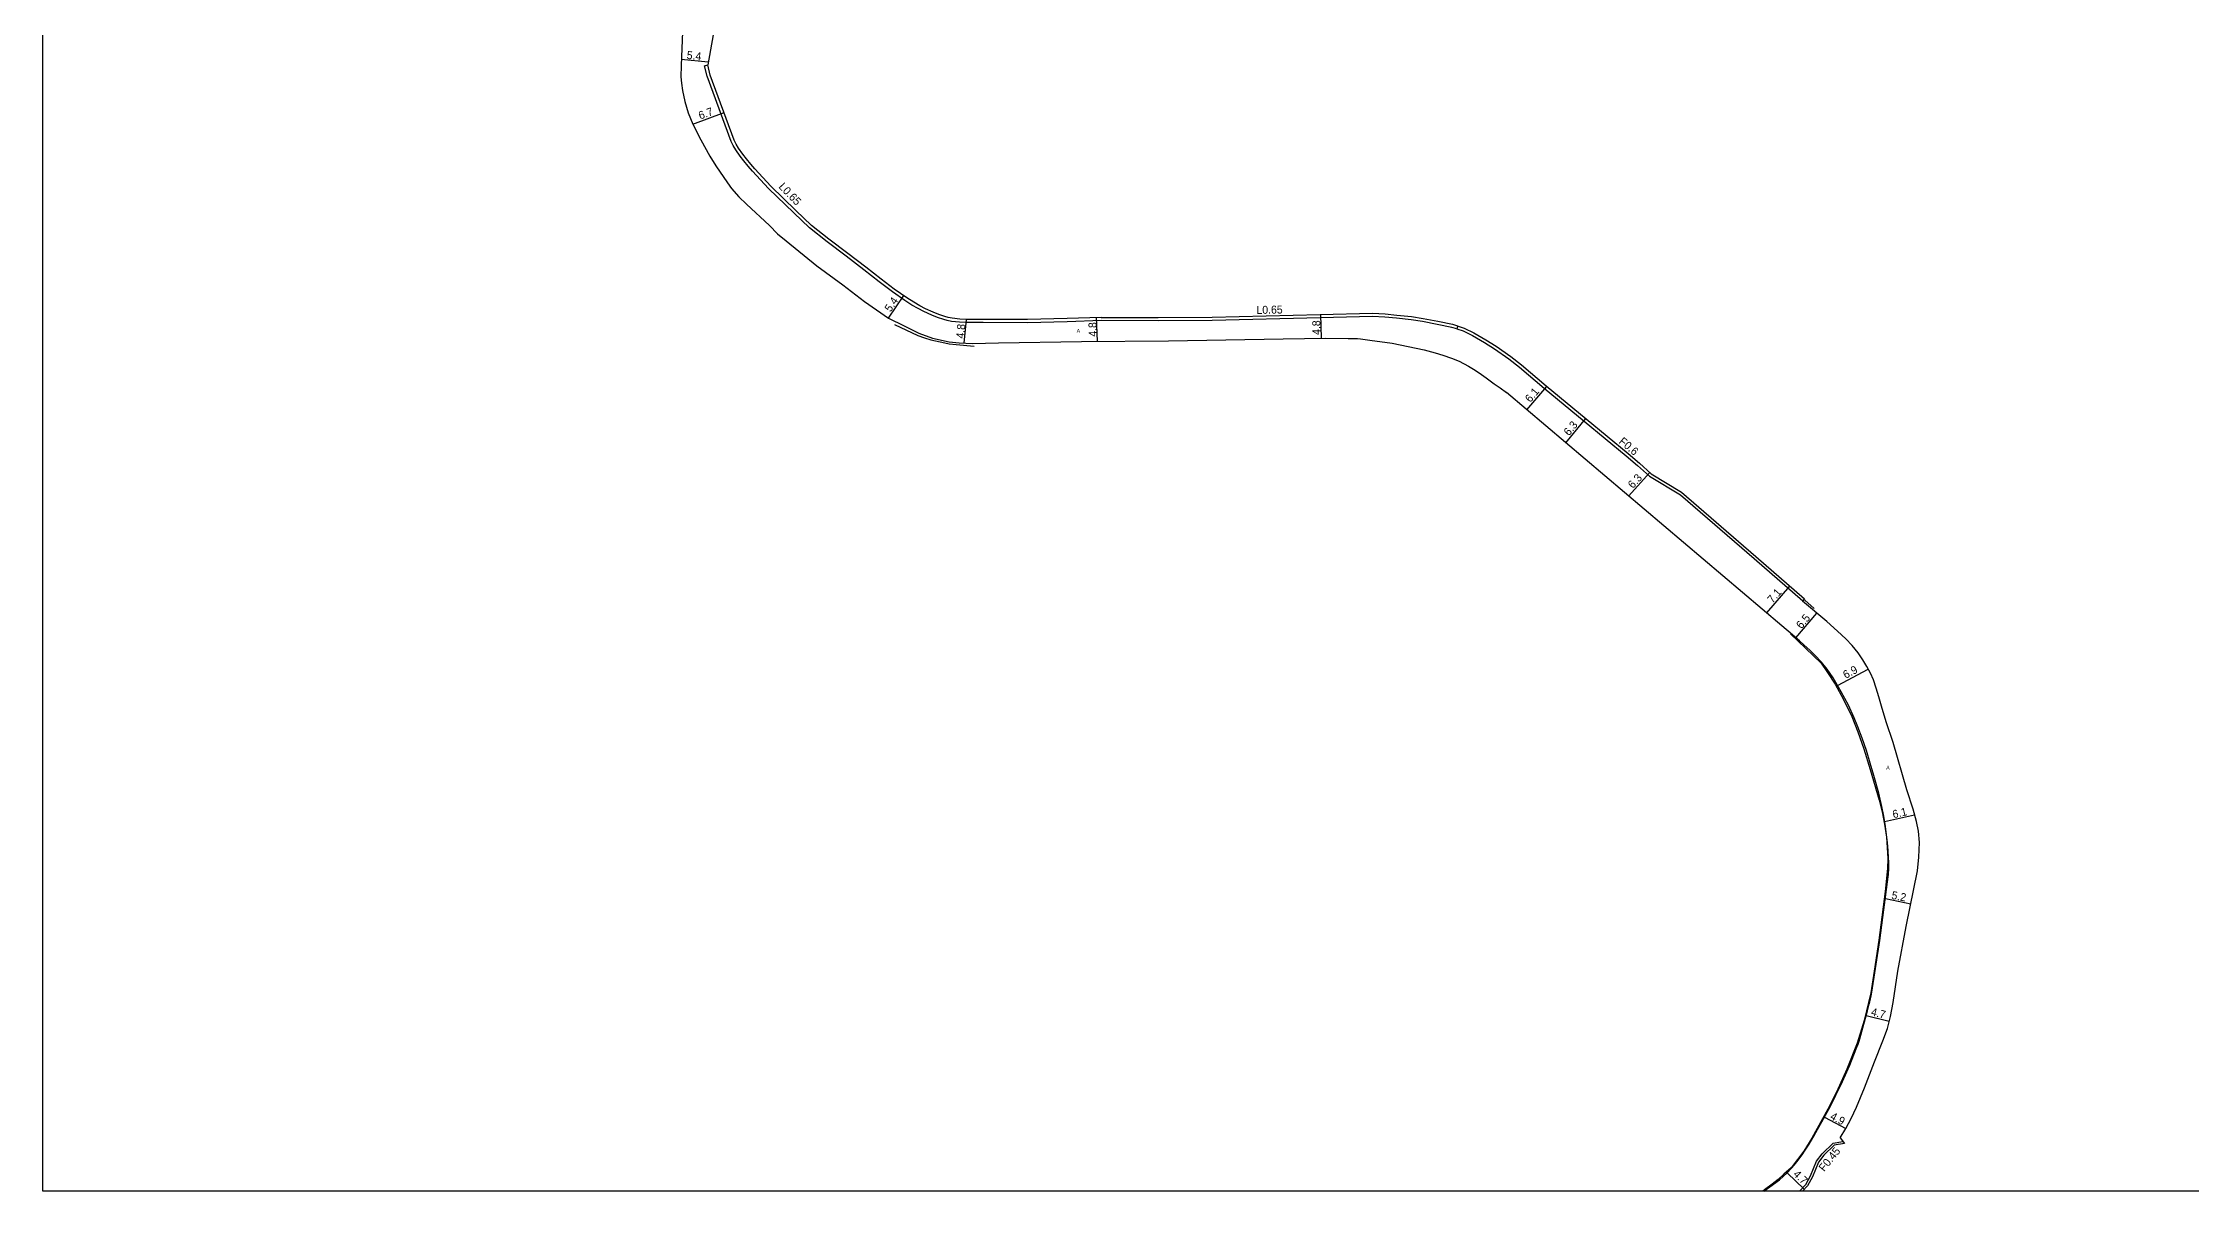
# Model space of a CAD drawing. Header units: metres. Extents: x -24000 to -20800, y -105000 to -102000.
# Drawn here: x -24000 to -23570.4, y -105000 to -104770.4 of the extents above; entities that cross this region are included whole.
import ezdxf

# ---------------------------------------------------------------- set-up
doc = ezdxf.new("R2010")
doc.units = ezdxf.units.M
doc.header["$LTSCALE"] = 2.5
for name, color, linetype in [('側溝・桝', 7, 'Continuous'), ('図郭', 7, 'Continuous'), ('幅員', 7, 'Continuous'), ('歩道・分離帯・安全施設', 7, 'Continuous'), ('舗装', 7, 'Continuous'), ('道路', 7, 'Continuous')]:
    doc.layers.add(name, color=color, linetype=linetype)
doc.styles.get("Standard").update_dxf_attribs({"font": ''})
doc.styles.add('YOKO_DECO', font='')
doc.styles.get('Standard').set_extended_font_data('@MS PGothic')
doc.styles.get('YOKO_DECO').set_extended_font_data('MS PGothic')

msp = doc.modelspace()

# ---------------------------------------------------------------- linework, layer by layer
at = {"layer": '側溝・桝'}
for points in [[(-23717.26, -104827.6), (-23718.26, -104827.32), (-23721.17, -104826.71), (-23724.11, -104826.17), (-23726.37, -104825.82), (-23729.29, -104825.49), (-23731.62, -104825.27), (-23734.13, -104825.14), (-23744.54, -104825.38), (-23766.19, -104825.93), (-23776.96, -104825.99), (-23788.34, -104825.96), (-23795.16, -104826.21), (-23803.1, -104826.38), (-23812, -104826.37), (-23815.36, -104826.36), (-23816.72, -104826.29), (-23818.3, -104826.13), (-23819.15, -104825.95), (-23819.82, -104825.77), (-23821.09, -104825.35), (-23822.21, -104824.89), (-23823.81, -104824.17), (-23824.97, -104823.55), (-23826.21, -104822.84), (-23827.61, -104821.91), (-23830.14, -104820.19), (-23832.75, -104818.21), (-23835.87, -104815.79), (-23839.4, -104813.05), (-23843.2, -104810.2), (-23846.7, -104807.41), (-23849.87, -104804.44), (-23854.92, -104799.56), (-23858.11, -104796.05), (-23858.95, -104795.07), (-23859.83, -104794.04), (-23860.59, -104793.06), (-23861.47, -104791.84), (-23861.98, -104790.96), (-23862.34, -104790.13), (-23867.19, -104777.08), (-23867.69, -104774.99), (-23867.06, -104774.84)], [(-23717.08, -104827.02), (-23717.26, -104827.6), (-23716, -104828.01), (-23714.13, -104828.93), (-23711.75, -104830.34), (-23709.7, -104831.61), (-23706.82, -104833.62), (-23704.7, -104835.29), (-23699.77, -104839.5), (-23691.79, -104846.05), (-23683.39, -104853.03), (-23681.1, -104854.94), (-23678.75, -104857.07), (-23672.51, -104860.82), (-23657.76, -104873.52), (-23648.03, -104882)], [(-23648.74, -105000), (-23647.48, -104998.68), (-23646.52, -104996.98), (-23645.34, -104994.01), (-23644.16, -104992.53), (-23642, -104990.4), (-23640.03, -104990.08)]]:
    msp.add_lwpolyline(points, dxfattribs=at)
at = {"layer": '図郭'}
msp.add_lwpolyline([(-24000, -104400), (-23200, -104400), (-23200, -105000), (-24000, -105000)], close=True, dxfattribs=at)
at = {"layer": '幅員'}
for points in [[(-23872.34, -104773.66), (-23866.94, -104774.21)], [(-23870.03, -104786.69), (-23863.79, -104784.37)], [(-23830.88, -104825.44), (-23827.84, -104820.97)], [(-23744.32, -104829.49), (-23744.43, -104824.73)], [(-23815.76, -104830.46), (-23815.34, -104825.71)], [(-23789.1, -104830.1), (-23789.28, -104825.34)], [(-23703.23, -104843.83), (-23699.24, -104839.15)], [(-23695.48, -104850.38), (-23691.48, -104845.52)], [(-23682.9, -104861.03), (-23678.66, -104856.33)], [(-23655.29, -104884.39), (-23650.64, -104879.05)], [(-23649.44, -104889.4), (-23645.29, -104884.43)], [(-23641.1, -104898.94), (-23634.99, -104895.67)], [(-23631.71, -104926.12), (-23625.71, -104924.78)], [(-23631.56, -104941.54), (-23626.47, -104942.55)], [(-23635.37, -104964.87), (-23630.78, -104966.03)], [(-23643.74, -104985.21), (-23639.44, -104987.51)], [(-23651.18, -104996.34), (-23647.76, -104999.61)]]:
    msp.add_lwpolyline(points, dxfattribs=at)
at = {"layer": '歩道・分離帯・安全施設'}
for points in [[(-23829.73, -104826.76), (-23825.05, -104828.91), (-23823.68, -104829.38), (-23822.41, -104829.78), (-23819.65, -104830.43), (-23818.76, -104830.6), (-23817.36, -104830.77), (-23813.77, -104831.05)], [(-23645.76, -104883.51), (-23647.68, -104881.85)], [(-23650.51, -104888.56), (-23644.39, -104894.48), (-23643.1, -104896.32), (-23641.58, -104898.67), (-23639.97, -104901.58), (-23638.28, -104905.14), (-23637.06, -104908.18), (-23635.87, -104911.55), (-23634.57, -104915.71), (-23632.77, -104921.86), (-23632.22, -104924.19), (-23631.75, -104926.66), (-23631.36, -104929.27), (-23631.17, -104931.37), (-23631.07, -104933.51), (-23631.14, -104935.54), (-23631.6, -104940.13), (-23632.89, -104949.86), (-23633.76, -104956.04), (-23634.49, -104960.4), (-23635.76, -104965.87), (-23637.17, -104970.44), (-23639.29, -104975.65), (-23641.09, -104979.62), (-23643.08, -104983.65), (-23646.27, -104989.4), (-23647.87, -104992.03), (-23650.39, -104995.33), (-23651.83, -104996.65), (-23652.96, -104997.67), (-23654.21, -104998.65), (-23655.7, -104999.74), (-23656.07, -105000)]]:
    msp.add_lwpolyline(points, dxfattribs=at)
at = {"layer": '道路'}
for points in [[(-23861.19, -104741.02), (-23862.74, -104751.1), (-23864.71, -104762.28), (-23865.99, -104768.83), (-23867.06, -104774.84)], [(-23872.02, -104766.46), (-23872.4, -104774.97), (-23872.42, -104777.2), (-23872.28, -104778.5), (-23872.12, -104779.98), (-23871.65, -104782.14), (-23870.95, -104784.39), (-23870.03, -104786.69), (-23868.47, -104789.82), (-23866.65, -104793.07), (-23865.46, -104795.01), (-23863.13, -104798.42), (-23862.31, -104799.53), (-23860.86, -104801.22), (-23859.28, -104802.68), (-23854.72, -104806.93), (-23853.08, -104808.61), (-23851.4, -104810.01), (-23845.22, -104814.99), (-23840.04, -104818.81), (-23835.69, -104822.17), (-23830.88, -104825.44), (-23827.8, -104827.03), (-23824.81, -104828.45), (-23822.1, -104829.48), (-23818.79, -104830.21), (-23816.77, -104830.4), (-23814.12, -104830.56), (-23808.88, -104830.4), (-23792.31, -104830.13), (-23774.9, -104829.98), (-23752, -104829.63), (-23743.45, -104829.47), (-23738.97, -104829.51), (-23737.13, -104829.56), (-23736.51, -104829.61), (-23734.63, -104829.86), (-23730.18, -104830.44), (-23723.76, -104831.79), (-23721.59, -104832.38), (-23720.03, -104832.86), (-23718.32, -104833.46), (-23716.77, -104834.09), (-23714.89, -104835.08), (-23713.58, -104835.88), (-23712.33, -104836.73), (-23711.39, -104837.43), (-23710.57, -104838.01), (-23709.77, -104838.6), (-23708.6, -104839.42), (-23707.35, -104840.34)], [(-23788.37, -104825.31), (-23795.18, -104825.56), (-23803.1, -104825.73), (-23812, -104825.72), (-23815.34, -104825.71), (-23816.67, -104825.64), (-23818.19, -104825.49), (-23819, -104825.32), (-23819.63, -104825.15), (-23820.86, -104824.74), (-23821.96, -104824.29), (-23823.52, -104823.59), (-23824.65, -104822.98), (-23825.87, -104822.29), (-23827.25, -104821.38), (-23829.76, -104819.66), (-23832.35, -104817.69), (-23835.47, -104815.28), (-23839.01, -104812.53), (-23842.81, -104809.69), (-23846.28, -104806.92), (-23849.42, -104803.97), (-23854.46, -104799.11), (-23857.62, -104795.63), (-23858.46, -104794.65), (-23859.33, -104793.63), (-23860.07, -104792.67), (-23860.93, -104791.49), (-23861.4, -104790.66), (-23861.74, -104789.89), (-23866.57, -104776.89), (-23867.06, -104774.84)], [(-23788.37, -104825.31), (-23776.96, -104825.34), (-23766.2, -104825.28), (-23744.55, -104824.73), (-23734.14, -104824.49)], [(-23734.14, -104824.49), (-23731.58, -104824.62), (-23729.23, -104824.84), (-23726.29, -104825.17), (-23724, -104825.53), (-23721.04, -104826.07), (-23718.09, -104826.7), (-23715.77, -104827.44), (-23713.84, -104828.39), (-23711.43, -104829.82), (-23709.37, -104831.1), (-23706.45, -104833.13), (-23704.31, -104834.82), (-23699.38, -104839.03), (-23691.41, -104845.58), (-23683, -104852.56), (-23680.7, -104854.49), (-23678.38, -104856.58), (-23672.29, -104860.28), (-23657.43, -104873.14), (-23647.7, -104881.62), (-23648.1, -104882.08)], [(-23655.83, -105000), (-23654.66, -104999.16), (-23652.75, -104997.73), (-23651.18, -104996.34), (-23650.3, -104995.45), (-23649.76, -104994.85), (-23649, -104993.83), (-23648.22, -104992.75), (-23647.57, -104991.84), (-23646.8, -104990.6), (-23645.88, -104989.06), (-23645.1, -104987.7), (-23644.26, -104986.19), (-23642.88, -104983.6), (-23642.15, -104982.2), (-23641.48, -104980.86), (-23640.14, -104978.12), (-23639.26, -104976.18), (-23638.66, -104974.84), (-23637.26, -104971.26), (-23637.09, -104970.83), (-23636.94, -104970.42), (-23636.81, -104970.02), (-23636.66, -104969.57), (-23635.12, -104963.96), (-23634.77, -104962.61), (-23634.66, -104962.16), (-23634.52, -104961.58), (-23634.38, -104960.94), (-23634.24, -104960.27), (-23632.69, -104949.88), (-23631.1, -104938.17), (-23630.94, -104936.71), (-23630.86, -104935.47), (-23630.88, -104934.18), (-23630.91, -104933.35), (-23630.99, -104931.95), (-23631.15, -104930.3), (-23631.31, -104928.74), (-23631.54, -104927.14), (-23631.89, -104925.02), (-23632.26, -104923.12), (-23632.86, -104920.46), (-23633.86, -104916.94), (-23634.6, -104914.44), (-23635.35, -104911.91), (-23636.18, -104909.45), (-23637.07, -104907.18), (-23637.78, -104905.39), (-23638.92, -104902.87), (-23640.38, -104900.16), (-23642.01, -104897.39), (-23643.22, -104895.67), (-23644.35, -104894.28), (-23645.64, -104892.88), (-23646.69, -104891.86), (-23647.8, -104890.84), (-23648.72, -104890.02), (-23650.11, -104888.82), (-23652.25, -104886.97), (-23707.35, -104840.34)], [(-23640.56, -104989.39), (-23639.44, -104987.51), (-23638.4, -104985.5), (-23637.34, -104983.21), (-23635.75, -104979.35), (-23633.71, -104974.16), (-23632.04, -104969.95), (-23631.16, -104967.53), (-23630.54, -104965.09), (-23629.99, -104962.28), (-23629.04, -104956.03), (-23627.37, -104947.13), (-23625.15, -104935.95), (-23624.83, -104933.23), (-23624.72, -104930.31), (-23624.95, -104928.05), (-23625.34, -104926.14), (-23626.02, -104923.63), (-23627.24, -104919.78), (-23630, -104910.34), (-23631.4, -104906.18), (-23632.3, -104903.08), (-23632.88, -104901.16), (-23633.4, -104899.44), (-23633.93, -104897.82), (-23634.55, -104896.47), (-23635.27, -104895.14), (-23636.05, -104893.82), (-23637.01, -104892.41), (-23638.19, -104890.95), (-23639.47, -104889.62), (-23641.1, -104888.07), (-23643.24, -104886.14), (-23648.1, -104882.08)], [(-23640.56, -104989.39), (-23639.73, -104990.48), (-23641.79, -104990.82), (-23643.83, -104992.83), (-23644.95, -104994.24), (-23646.12, -104997.17), (-23647.12, -104998.95), (-23648.13, -105000)]]:
    msp.add_lwpolyline(points, dxfattribs=at)

# ---------------------------------------------------------------- texts
at = {"layer": '側溝・桝'}
for s, rotation, p in [('L0.65', 314, (-23852.99, -104799.3)), ('L0.65', 1, (-23757.31, -104824.63)), ('F0.6', 320, (-23684.98, -104850.35)), ('F0.45', 51, (-23643.79, -104996.23))]:
    msp.add_text(s, height=1.6, rotation=rotation, dxfattribs=at).set_placement(p)
at = {"layer": '幅員'}
for s, rotation, p in [('5.4', 354, (-23871.32, -104773.63)), ('6.7', 20, (-23868.56, -104785.78)), ('5.4', 56, (-23830.5, -104824.36)), ('4.8', 85, (-23815.8, -104829.6)), ('4.8', 92, (-23789.23, -104829.16)), ('4.8', 91, (-23744.52, -104828.81)), ('6.1', 50, (-23702.55, -104842.44)), ('6.3', 51, (-23694.81, -104849.12)), ('6.3', 48, (-23682.03, -104859.65)), ('7.1', 49, (-23654.1, -104882.57)), ('6.5', 50, (-23648.34, -104887.71)), ('6.9', 28, (-23639.5, -104897.62)), ('6.1', 13, (-23629.94, -104925.49)), ('5.2', 349, (-23630.42, -104941.57)), ('4.7', 346, (-23634.55, -104964.87)), ('4.9', 332, (-23642.75, -104985.55)), ('4.7', 316, (-23650.12, -104996.8))]:
    msp.add_text(s, height=1.6, rotation=rotation, dxfattribs=at).set_placement(p)
at = {"layer": '舗装', "style": 'YOKO_DECO'}
for p in [(-23793.28, -104828.37, 175.48), (-23631.39, -104915.73, 176.91)]:
    msp.add_text('A', height=0.75, dxfattribs=at).set_placement(p)

doc.saveas('drawing.dxf')
